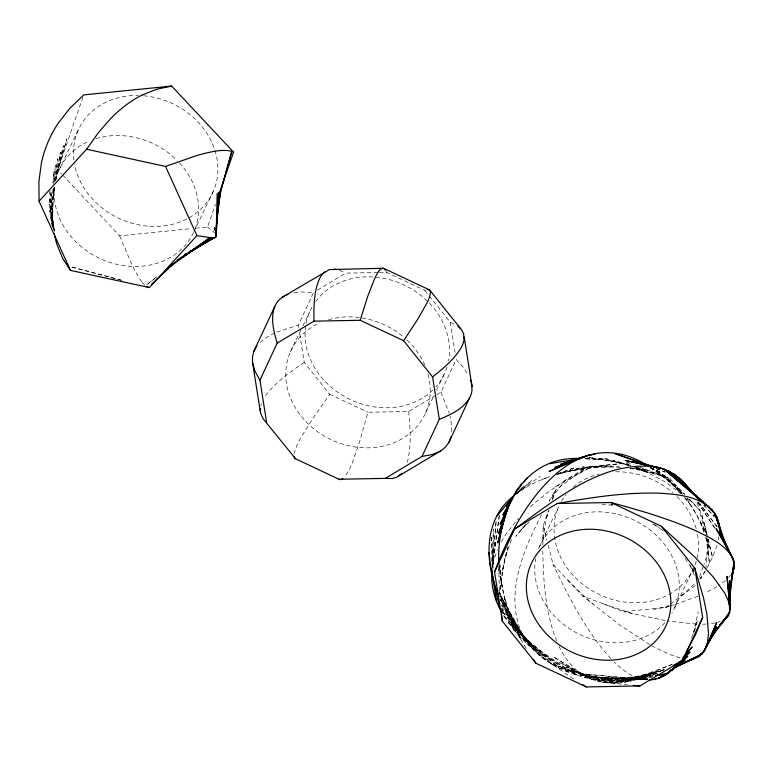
<?xml version="1.0" encoding="UTF-8"?>
<svg xmlns="http://www.w3.org/2000/svg" width="773" height="773" viewBox="0 0 773 773"><rect width="100%" height="100%" fill="white"/><g stroke="black" fill="none" stroke-linecap="round" stroke-linejoin="round"><path stroke-width="0.58" stroke-dasharray="3.87 2.9" d="M542.83 545.332L543.206 525.737L548.241 511.243M499.31 566.116L499.252 570.832L499.455 566.01M53.124 189.772L52.68 220.856L50.96 190.786M53.231 182.592L53.385 171.828L53.105 183.616M492.816 570.667L493.416 529.051M499.348 590.63L498.662 566.01M52.97 189.501L52.4 214.247L53.975 187.994M492.208 565.952L493.319 529.061M451.693 431.682L451.567 424.899L450.05 416.289M54.332 182.022L55.327 165.316L54.168 181.655M705.933 569.054L707.884 539.622L709.314 548.82L703.894 564.416M53.675 188.66L52.448 207.406A160.813 94.828 -56 0 0 53.569 229.339M492.749 567.034L496.111 521.446M492.372 565.942L496.063 521.456M54.352 187.269L52.844 200.333L54.274 187.124M55.183 180.148L57.656 158.774L54.98 181.22M511.455 539.486L504.74 558.869L502.373 570.793L499.542 594.079L504.74 558.869L507.697 547.584M492.71 565.971L499.29 515.678M499.281 515.62L492.478 566.493L493.889 559.836L497.406 549.854M54.342 187.404L53.569 193.037L54.535 187.201M718.339 539.892L718.832 536.791M55.704 180.206L60.362 152.204L55.443 180.747M542.868 538.607L546.472 518.007L548.424 511.272M55.463 180.679L57.743 169.77L66.913 138.976L56.014 177.751L63.444 145.604L55.666 180.814M693.574 633.483L698.203 611.685M293.933 453.751L296.861 445.509A78.788 10.204 -51.9 0 1 300.939 437.634L312.592 418.889L329.733 394.288L304.253 362.392L299.451 332.1M502.373 570.793L508.45 545.496M694.569 631.377L697.526 620.091L691.526 638.276M435.914 395.206L408.666 411.497L367.948 412.26L359.822 441.103L352.623 461.945A78.788 11.035 -77.7 0 1 349.038 470.052L344.343 477.453M260.868 405.342L261.39 403.661M546.472 518.007L549.023 510.19M552.676 499.01L555.594 490.072L586.91 467.056L628.768 462.853L633.222 464.554M716.967 545.351L712.532 557.188L707.401 567.372M82.962 97.147L57.743 169.77L61.869 174.176M195.675 228.219L207.551 227.02L215.425 204.333M552.106 500.102L555.594 490.072L549.072 501.03L565.247 480.255L586.91 467.056M699.642 576.677L703.507 565.536M298.707 327.443L298.339 325.104L313.577 292.436L300.687 291.991L292.609 293.006M436.929 394.597L440.968 392.182L456.196 359.513L462.805 366.75L468.467 375.166M58.816 170.408L78.092 130.366M193.936 231.581L213.213 191.54M290.435 351.763L300.852 330.119M302.939 325.791L309.712 311.722M425.556 412.946L433.895 395.631M436.494 390.22L444.833 372.895M539.428 546.733L558.705 506.682A74.169 63.309 25.7 0 0 619.637 601.249A74.169 63.309 25.7 0 0 697.362 533.67M674.549 607.907L693.304 568.947M541.506 514.77C523.292 550.482 504.141 594.553 522.152 634.034C542.26 671.582 588.939 680.762 627.657 684.946M501.31 541.786L506.508 533.244L518.577 518.316M705.256 571.228L700.483 579.025M699.633 579.064L705.16 571.218M700.299 578.958L701.671 577.209L699.894 578.842M728.553 577.595L730.417 575.276M526.123 524.065L515.668 536.317L526.384 524.055M516.586 493.512L524.084 485.695L518.229 491.454M521.408 529.321L529.263 521.901M681.274 595.993L695.458 582.919M260.105 342.41L266.096 337.675L273.787 333.385M516.519 494.208L531.708 480.564L516.76 493.29M530.297 506.721L546.376 493.483L565.247 480.255L591.442 466.708L628.768 462.853M156.726 276.85L146.397 285.053L155.74 277.749M725.364 580.658L718.755 585.528M514.982 494.894C525.273 486.758 537.254 481.057 549.584 476.728M517.031 493.387L540.298 476.216M548.144 545.11L553.082 564.493L582.562 595.954L623.753 611.694L665.611 607.501L669.408 604.708M670.355 604.013L695.98 585.18M304.253 362.392C290.59 371.649 276.676 381.302 266.482 394.501A78.788 28.717 -24.4 0 0 265.1 396.481M317.606 290.02L345.869 273.13L378.2 272.521M716.929 586.736L705.73 592.756M555.458 486.864L591.442 466.708L611.462 466.699L580.281 468.641L557.835 474.081M276.724 332.061L298.339 325.104M646.962 679.467L591.896 679.332L559.314 662.306C575.624 670.336 591.2 682.762 610.216 682.984C632.546 684.917 651.861 671.524 672.152 664.548M698.038 596.157L672.925 605.23M672.037 664.355L624.043 682.317L587.49 675.418L559.237 668.162L513.871 629.898L503.629 615.685L501.406 607.597M542.066 479.531L549.767 476.728M557.459 473.926L575.054 467.53L557.314 473.926M379.398 272.492L386.587 272.357L424.802 290.329L425.913 289.943M717.508 622.41L720.272 621.463M665.611 607.501L671.882 605.549M556.415 474.68L584.069 466.747L559.884 473.443L593.162 466.38L569.759 470.883L602.302 466.38L580.281 468.641L591.442 466.708L620.429 467.288M664.239 669.515L616.97 682.965L580.204 673.37L616.97 682.965L655.33 674.095M639.29 676.81L664.239 669.814L647.194 676.675L631.435 681.061L575.585 674.723L527.263 644.131L520.171 637.01L513.871 629.898L500.74 597.452M594.495 679.873L631.918 677.592L664.239 669.814L624.043 682.317L567.092 671.621L520.171 637.01L500.624 597.403M653.485 609.52L669.35 605.877M670.481 605.617L675.022 604.583M715.354 622.874L708.242 623.946M657.437 673.254L610.216 682.984L552.019 664.355L508.354 622.787L559.237 668.162L594.862 676.858L616.922 678.356L584.717 677.477L639.155 679.177L602.283 677.786L567.092 671.621L513.871 629.898L498.575 589.596M631.918 677.592L655.552 673.554L624.265 678.134L647.194 676.675L609.723 678.259L575.585 674.723L520.171 637.01L499.571 592.533M653.079 676.017L610.216 682.984L573.054 670.606L603.79 682.385L650.006 677.679M653.233 675.631L603.79 682.385L566.136 667.022L591.896 679.332L647.909 678.452M585.799 458.215L592.775 457.423L588.031 457.751M62.7 175.056L119.651 235.842L190.921 228.692M652.344 677.138L597.684 681.168L647.871 678.791M702.657 624.217L706.01 624.053M585.76 458.882L607.269 458.843L585.209 458.495M585.403 458.447L614.893 460.437L585.316 458.747M648.199 679.254L586.436 676.877L553.294 656.77L586.436 676.877L647.194 679.854M558.956 646.064C564.01 656.924 571.363 666.935 581.296 673.805L647.252 679.854M696.434 624.149L667.37 620.922M601.848 504.421L614.893 505.436M581.296 673.805L647.175 679.757M630.797 468.457L646.933 470.274L669.959 478.593L684.704 494.324M603.24 465.104L619.366 466.96M594.862 676.858L631.435 681.061M629.734 468.158L658.238 474.158L638.836 469.23L630.874 468.293L646.933 470.274L636.034 466.94M613.105 504.653L610.854 504.344L613.163 504.895M665.186 620.574L623.753 611.694M644.924 679.738C632.816 677.95 622.584 670.278 614.081 661.901M121.583 280.222L70.604 266.724L121.535 280.309M629.058 465.075L615.501 461.906L596.621 459.065L622.748 462.621L605.848 460.215L630.865 465.385L615.501 461.906L629.058 465.81M679.979 657.804L669.495 654.451L650.692 645.223M635.831 467.762L639.223 468.738L635.802 467.597M638.836 469.23L669.959 478.593L638.788 466.679M587.49 675.418L552.019 664.355L503.629 615.685L501.532 607.51M603.153 603.829L635.058 614.409M628.971 465.298L625.56 464.148L628.903 465.433M339.714 270.366L345.869 273.13M634.469 467.559L647.822 472.68L637.107 467.462L656.673 477.212L665.766 482.333L680.752 493.522M656.345 468.709L665.089 472.129M656.267 468.515L665.041 472.013M429.295 295.962L450.282 322.235L456.205 325.153M329.733 394.288L367.948 412.26M650.624 467.549L661.215 472.68L652.876 468.39M650.441 467.858L666.761 476.999L651.272 467.887M652.441 523.881L659.591 528.046M649.687 644.614L619.898 625.067L582.562 595.954M650.876 467.433L670.085 481.221L684.607 494.382M649.967 467.568L671.959 481.743L650.808 467.472M573.518 679.138L543.805 658.383L527.263 644.131L500.662 599.548M654.509 524.596L663.224 530.819M650.808 467.597L676.839 486.835L655.871 470.564L681.409 492.227L662.934 475.579L681.496 493.734M207.551 227.02L214.401 232.818M687.303 498.411L691.98 501.909L699.439 510.064L705.247 532.858M567.817 580.223L592.505 604.071M144.725 285.14L142.396 282.56M681.602 493.483L670.085 481.221L681.11 493.802M503.629 615.685L545.438 660.181L502.837 612.148M689.613 499.571L699.439 510.064M703.826 505.281L714.233 516.664M610.931 658.722C585.895 631.309 569.15 597.626 553.082 564.493M703.913 505.049L705.507 506.827M708.686 510.383L714.252 516.596M684.26 497.406L689.777 503.696L685.371 497.976M502.75 612.206L539.506 655.659L501.716 608.032M424.802 290.329L428.551 295.025M682.443 494.16L677.303 487.492L682.24 494.208M501.6 608.129L534.201 650.789L501.754 605.095M698.386 502.121L717.962 527.949L700.029 503.783M685.062 498.054C693.487 508.615 700.638 520.258 705.16 533.041M501.648 605.22L529.544 645.561L500.228 599.365M697.526 502.189L715.228 528.809M697.99 502.44L715.189 528.674M685.197 558.377L693.632 571.556M526.258 648.508L514.432 628.739L500.711 600.486L525.524 639.976L500.662 595.954M693.97 571.566L690.366 565.498L694.879 576.542M687.004 498.469L697.207 515.823L704.966 533.128M499.368 593.683L522.152 634.034M500.518 596.118L527.263 644.131M440.968 392.182L449.229 413.188M509.9 616.004L520.876 639.88L507.214 607.124L504.682 597.858L514.432 628.739L507.214 607.124M697.014 502.808L701.913 515.272L706.812 534.22M556.724 641.039C545.255 612.554 543.332 581.325 542.81 550.936M386.133 271.236L386.587 272.357M119.651 235.842L131.236 263.11A160.813 19.827 74.9 0 0 142.406 282.57M700.628 522.065L703.884 532.095M705.691 537.67L709.314 548.82L706.696 538.559M52.467 226.595L51.424 223.213L54.323 231.059L49.346 197.704L53.598 228.682M53.936 229.513L50.332 216.875L53.376 228.528M543.206 525.737L546.984 540.549M701.913 515.272L706.638 533.901M707.817 538.559L712.532 557.188L707.807 537.737M707.527 536.588L704.184 522.857L705.894 536.027M54.525 231.166L49.627 210.517L53.656 228.992M498.595 569.43L508.702 617.956L500.74 580.05L499.532 566.136M54.477 231.088L49.298 204.12L53.666 228.827M450.282 322.235L455.084 352.527M490.845 558.86L491.164 561.237M706.049 537.225L709.479 563.565L706.88 537.96M499.542 563.961L502.537 588.9L500.74 580.05L500.179 564.821M49.916 192.419L53.752 228.76M706.174 530.974L706.764 536.791M408.666 411.497C410.183 427.875 411.536 444.726 407.68 460.901A78.788 29.326 74.6 0 1 407.004 463.22M49.791 191.25L53.289 227.243L50.989 190.67M491.58 537.09L493.087 570.522M491.425 537.1L492.082 565.797M428.039 374.248A74.169 63.309 25.7 0 1 382.732 446.185A74.169 63.309 25.7 0 1 292.977 403.419A74.169 63.309 25.7 0 1 320.061 322.805M328.631 319.693A74.169 63.309 25.7 0 1 403.767 337.192M407.062 340.139A74.169 63.309 25.7 0 1 425.421 366.537M447.016 367.078A74.169 63.309 25.7 0 1 435.943 386.8M432.754 390.133A74.169 63.309 25.7 0 1 337.878 392.394A74.169 63.309 25.7 0 1 312.466 306.33M315.713 301.402A74.169 63.309 25.7 0 1 402.549 284.261A74.169 63.309 25.7 0 1 448.553 360.885M664.896 622.661A74.169 63.309 25.7 0 1 578.687 633.947A74.169 63.309 25.7 0 1 535.708 558.744M538.626 548.637A74.169 63.309 25.7 0 1 634.72 520.403A74.169 63.309 25.7 0 1 671.795 613.298M561.459 501.291A74.169 63.309 25.7 0 1 566.107 494.546M573.228 487.212A74.169 63.309 25.7 0 1 599.152 474.004M615.868 471.801A74.169 63.309 25.7 0 1 672.868 492.826M676.945 496.633A74.169 63.309 25.7 0 1 696.309 529.167M193.521 232.499A74.169 63.309 25.7 0 1 110.597 262.646A74.169 63.309 25.7 0 1 54.265 188.902M55.53 180.341A74.169 63.309 25.7 0 1 88.441 141.44M95.891 138.667A74.169 63.309 25.7 0 1 177.065 160.349M179.404 162.784A74.169 63.309 25.7 0 1 195.115 228.702M143.759 95.775A74.169 63.309 25.7 0 1 217.686 164.002A74.169 63.309 25.7 0 1 154.861 226.441A74.169 63.309 25.7 0 1 74.546 164.562M73.831 160.05A74.169 63.309 25.7 0 1 138.435 95.485M214.517 227.455L213.734 232.122L214.556 227.388M691.98 501.909L689.526 499.397L691.98 501.909"/><path stroke-width="1.16" d="M499.029 596.389C484.835 564.222 482.623 519.968 513.233 496.334M427.778 289.566L429.682 290.001L461.568 329.829L463.684 333.936L463.955 340.197A78.788 28.717 -24.4 0 1 461.452 347.125C454.534 359.31 443.335 368.286 432.59 376.953L439.306 419.314L422 456.437L385.292 478.381L339.028 479.26L295.044 458.563L293.817 456.447M498.711 563.73C496.855 513.523 521.195 456.495 579.402 458.408M216.15 236.432L217.155 193.202M260.298 408.579L260.578 413.169L263.12 418.763L295.605 458.833M216.169 235.62L218.662 192.545L216.846 219.001M216.517 223.812L215.86 233.427L219.783 191.907L216.894 216.846M729.345 602.534L730.63 585.045L729.586 612.593L728.408 615.356L721.914 622.777M729.287 604.563L729.77 598.573M730.07 594.968L734.07 562.01L733.104 558.85L719.277 531.553L730.504 554.656M492.005 570.938C490.613 585.055 494.459 599.355 501.368 611.627M216.827 219.406L220.537 191.298L218.401 204.13M731.519 577.402L733.935 568.29L734.07 562.01L723.306 537.612L714.803 513.417L712.252 510.064L663.862 469.018L625.28 460.447L652.17 466.419M730.34 585.451L731.268 579.586M731.645 577.247L734.07 562.01L733.055 559.913M217.628 208.797L218.015 206.459M217.638 209.638L218.044 207.27M218.459 204.903L220.914 190.699L231.813 151.353L227.339 150.464L221.542 150.464A160.813 26.775 -28.5 0 0 196.081 155.788L165.528 166.427L86.605 149.228L39.065 201.202L70.469 270.386L149.392 287.585L196.931 235.61L211.841 237.871L176.843 261.081L209.705 237.784L167.886 268.241M730.079 587.924L734.35 565.16L731.509 576.445M504.421 518.596L497.715 542.839L506.982 510.286L498.508 533.505L510.025 502.585L500.16 524.278L507.513 509.33M220.923 190.129L231.813 151.353L233.552 152.136L219.764 191.849M266.646 422.58L259.931 380.219L277.236 343.086L313.944 321.153L360.208 320.273L367.909 295.798L374.48 279.024A78.788 11.035 -77.7 0 1 377.823 272.743C379.031 269.864 383.611 265.873 385.65 270.279M701.295 653.262L699.372 656.18L677.592 665.601L699.372 656.18L704.271 651.195L707.314 643.687L708.512 633.657L706.851 613.868L703.43 597.519L694.85 568.261L661.263 526.21L610.892 502.518L557.227 503.532L514.644 528.983L494.565 572.049L502.363 621.192L535.95 663.244L586.33 686.936L639.996 685.922L682.569 660.471L702.647 617.405L694.85 568.261M732.833 571.411L733.935 568.29M287.991 294.329L283.971 296.175L279.082 299.895A78.788 39.761 42.4 0 0 274.792 306.437L253.988 351.048L252.51 356.585L252.529 362.508L260.327 411.68M274.792 306.437C270.25 318.331 273.661 331.414 277.236 343.086M702.647 617.405L695.381 634.962L686.095 652.315M494.565 572.049C515.949 512.885 571.662 418.666 646.904 465.104M706.02 647.755L716.581 622.777L704.271 651.195L716.552 626.623L705.952 646.634M385.292 478.381L392.23 478.555L396.694 477.183L440.639 450.978L445.316 447.258L448.726 442.639L469.53 398.027A78.788 39.539 7.6 0 0 471.955 390.607L471.81 384.519L470.738 380.277M514.876 494.382L517.504 489.048L502.923 514.934L512.122 499.58M703.72 650.847L702.048 654.006L679.206 665.34M469.53 398.027C463.027 409.052 450.688 414.666 439.306 419.314M519.485 487.299L521.939 483.202L517.958 489.251M701.285 653.156L699.372 656.18L675.815 666.983L702.048 654.006L715.924 629.976L706.377 645.097M706.406 645.474L714.716 632.816L729.586 612.593L729.441 580.852L729.586 612.593L717.122 628.546M86.605 149.228L98.451 132.55L110.848 118.395A160.813 101.775 -78.3 0 1 142.754 94.741M516.635 491.27L506.692 506.402L513.639 496.604M432.59 376.953L403.632 340.7L417.729 319.23L426.657 303.567A78.788 10.204 -51.9 0 0 429.498 297.054L430.542 292.455L429.682 290.001L383.456 268.26L329.375 269.593L282.193 297.286M524.075 481.898L526.848 477.975M712.764 634.295L714.252 632.488M717.228 628.884L728.408 615.356L728.601 612.96L728.408 615.356L719.663 625.048M496.459 516.644L511.455 498.701M649.571 679.969C662.026 679.593 672.336 671.051 679.66 661.649M682.772 657.978L692.096 646.962L683.429 656.847M675.776 666.239L679.177 662.229M673.969 667.63L671.611 670.326L690.057 651.997L683.332 658.422M401.651 473.366L398.037 476.439M671.563 669.679L667.36 673.698L655.456 675.631M674.085 667.273L679.129 662.442M151.692 284.116L175.51 261.931L167.992 267.902M325.191 271.584L322.766 273.787A78.788 29.326 74.6 0 0 318.891 280.077C313.712 293.064 313.838 307.393 313.944 321.153M667.611 672.645L663.041 676.346L685.178 660.016L673.38 668.133M669.447 671.167L671.273 669.679M674.017 667.457L687.748 656.345L667.36 673.698L655.591 675.312M514.644 528.983C556.116 499.484 603.897 458.582 658.519 467.346M661.582 676.249L658.635 678.279L662.577 675.737M211.841 237.871L177.123 260.221L213.561 237.784L188.593 252.365M669.486 671.283L682.327 663.021L673.264 668.307M342.912 478.777L340.893 479.666L339.028 479.26M186.515 253.583L184.428 254.8L186.573 253.67M654.142 679.486L656.151 678.308M188.67 252.471L214.846 237.514M440.639 450.978L432.445 454.514L422 456.437M673.244 665.447L682.569 660.471M200.101 245.321L215.715 237.06M142.754 94.76L156.929 89.175L171.654 86.064L233.552 152.136M576.397 459.645L549.168 471.424L582.9 456.92L554.879 467.452L589.49 454.901L560.86 464.129L584.514 457.027M589.016 455.674L595.78 453.645M692.637 658.635L696.241 657.726M557.227 503.532C591.287 497.406 625.821 492.053 660.538 493.242C677.312 494.295 695.526 496.16 709.141 507.011M549.951 463.665L580.108 458.573M171.654 86.064L83.745 94.876L69.667 108.52L58.207 123.226A160.813 135.806 20.6 0 0 41.394 163.074L38.901 181.597L39.065 201.202M149.392 287.585L146.165 286.358M633.271 685.39L639.996 685.922M334.216 269.188L335.975 269.41M658.016 467.723C671.08 469.839 681.989 478.941 689.439 489.512M610.892 502.518C640.092 510.402 669.321 518.838 696.956 531.283C710.339 538.066 725.886 544.82 733.104 558.85L716.127 528.568L731.316 555.468M655.127 467.288L633.29 461.056L663.862 469.018L712.252 510.064L668.925 471.23L666.626 470.573M641.03 462.727L615.105 453.645L647.465 465.056M360.208 320.273L403.632 340.7M582.388 684.559L586.33 686.936M457.819 326.235L460.495 328.583M661.263 526.21L695.265 557.478L713.237 577.006L724.745 593.152L728.833 602.051L730.06 609.453L726.987 576.32L729.809 605.935M668.925 471.23L693.632 493.947M696.28 496.382L705.981 505.31M713.044 511.794C718.822 517.002 718.832 525.727 721.016 532.665M706.242 505.204L673.708 473.975L690.608 490.874M708.812 507.668L714.803 513.417L723.335 539.68M695.681 495.947L700.744 501.02M701.7 501.493L678.211 477.26L687.815 487.763M692.618 493.019L694.222 494.768M695.826 496.517L697.42 498.276M718.233 521.041L716.629 519.282L718.233 521.041L719.334 528.722M682.443 481.077L697.555 497.947M70.469 270.386L62.758 258.501L57.183 245.157A160.813 94.828 -56 0 1 54.245 233.456M533.322 659.292L535.95 663.244M259.931 380.219L254.897 371.011L252.529 362.508M165.528 166.427L196.931 235.61M724.146 541.979L716.803 517.079L714.281 514.48L716.803 517.079L720.281 530.722M489.551 560.821L499.687 608.583M464.177 336.951L472.061 386.577M488.894 552.56L489.802 558.386M491.618 570.03L496.527 601.491M500.991 609.636L501.271 611.945M501.542 614.264L502.363 621.192M253.988 351.048A78.788 39.539 7.6 0 1 257.051 345.802M450.91 436.977A78.788 39.761 42.4 0 1 448.726 442.639M215.793 234.634A160.813 14.204 22.9 0 1 211.86 237.881M539.815 625.937A74.169 63.309 25.7 0 0 664.374 628.99A74.169 63.309 25.7 0 0 591.635 529.263A74.169 63.309 25.7 0 0 539.815 625.937"/></g></svg>
